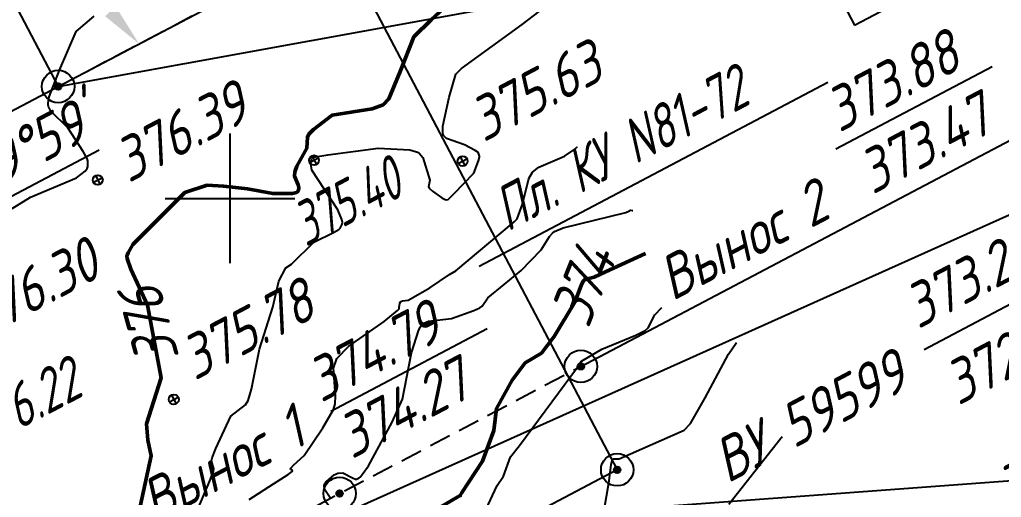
# Model space of a CAD drawing. Extents: x 1519576 to 1520221, y 2185176 to 2185962.
# Drawn here: x 1519980.5 to 1520071.5, y 2185572.3 to 2185616.5 of the extents above; entities that cross this region are included whole.
import ezdxf
from ezdxf.enums import TextEntityAlignment as Align

# ---------------------------------------------------------------- set-up
doc = ezdxf.new("R2010")
doc.units = 0
doc.header["$PDMODE"] = 35
doc.header["$PDSIZE"] = 2
doc.linetypes.add('ИИHidden', pattern=[3, 2, -1])
for name, color, linetype, lineweight in [('ИИ_ГЕОПУНКТ_025', 7, 'Continuous', 25), ('ИИ_ГЕОСЕТКА_025', 3, 'Continuous', 25), ('ИИ_ОТМЕТКА_025', 7, 'Continuous', 25), ('ИИ_ПИКЕТАЖ_025', 7, 'Continuous', 25), ('ИИ_ПЛОЩАДКА_025', 7, 'Continuous', 25), ('ИИ_РАЗМЕР_025', 7, 'Continuous', 25), ('ИИ_РЕЛЬЕФ_025', 34, 'Continuous', 25), ('ИИ_РЕЛЬЕФ_050', 34, 'Continuous', 50), ('ИИ_СКВАЖИНА_025', 7, 'Continuous', 25), ('ИИ_ТЕКСТ_025', 7, 'Continuous', 25), ('ИИ_ТРАССА_АД_025', 1, 'Continuous', 25), ('ИИ_ТРАССА_ТРУБ_025', 7, 'Continuous', 25)]:
    doc.layers.add(name, color=color, linetype=linetype, lineweight=lineweight)
doc.styles.add('VNIPISIMPLEXCUR', font='simplex.shx', dxfattribs={"width": 0.8, "oblique": 15})
doc.dimstyles.new('ИИ-2000-м-dm$2', dxfattribs={"dimscale": 2, "dimtxt": 2.5, "dimasz": 2.5, "dimexe": 1.25, "dimexo": 0, "dimgap": 1, "dimtad": 2, "dimtoh": 1, "dimzin": 1, "dimdsep": 46, "dimtxsty": 'VNIPISIMPLEXCUR', "dimcen": 2.5, "dimaunit": 1, "dimazin": 0, "dimtfac": 1, "dimtmove": 1, "dimatfit": 2, "dimfxl": 1, "dimarcsym": 0})

# ---------------------------------------------------------------- blocks, each defined once
blk = doc.blocks.new('ИИ15001')
at = {"color": 0, "linetype": 'Continuous', "lineweight": 25}
blk.add_lwpolyline([(0, 1), (0, -1)], dxfattribs=at)
at = {"color": 0, "linetype": 'Continuous', "lineweight": 25, "style": 'VNIPISIMPLEXCUR', "oblique": 15, "width": 0.8}
blk.add_attdef('STATIONING', text='', height=2, dxfattribs=at).set_placement((0, 2), align=Align.CENTER)
at = {"color": 7, "linetype": 'Continuous', "lineweight": 25, "style": 'VNIPISIMPLEXCUR', "oblique": 15, "width": 0.8}
blk.add_attdef('HEIGHT', text='', height=2, dxfattribs=at).set_placement((0, -2), align=Align.TOP_CENTER)
blk = doc.blocks.new('ИИ050052Р')
at = {"linetype": 'Continuous', "lineweight": 25}
h = blk.add_hatch(color=0, dxfattribs=at)
edge = h.paths.add_edge_path()
edge.add_arc((0, 0), 0.15, 0, 360)
at = {"color": 0, "linetype": 'Continuous', "lineweight": 25}
for radius in [0.75, 0.15]:
    blk.add_circle((0, 0), radius, dxfattribs=at)
at = {"color": 0, "linetype": 'Continuous', "style": 'VNIPISIMPLEXCUR', "oblique": 15, "width": 0.8}
for tag, p in [('CENTRE', (1.45, 0.7)), ('HEIGHT', (1.45, -2.7))]:
    blk.add_attdef(tag, p, '', height=2, dxfattribs=at)
for tag, p in [('NUMBER', (-2, -1)), ('STATIONING', (-2, -4.4)), ('ALPHA', (-2, -7.8))]:
    blk.add_attdef(tag, text='', height=2, dxfattribs=at).set_placement(p, align=Align.RIGHT)
at = {"color": 253, "linetype": 'Continuous', "style": 'VNIPISIMPLEXCUR', "oblique": 15, "width": 0.8, "flags": 1}
blk.add_attdef('NOTE', text='', height=1.6, dxfattribs=at).set_placement((-2, -10.8), align=Align.RIGHT)
blk = doc.blocks.new('PICKET')
at = {"color": 0, "linetype": 'Continuous', "lineweight": 25}
for p, q in [((-0.23, 0), (0.23, 0)), ((0, 0.23), (0, -0.23))]:
    blk.add_line(p, q, dxfattribs=at)
blk.add_circle((0, 0), 0.23, dxfattribs=at)
at = {"color": 0, "linetype": 'Continuous', "style": 'VNIPISIMPLEXCUR', "oblique": 15, "width": 0.8}
blk.add_attdef('OTMETKA', (1.25, 0.3), '', height=2, dxfattribs=at)
at = {"color": 8, "linetype": 'Continuous', "style": 'VNIPISIMPLEXCUR', "oblique": 15, "width": 0.8, "flags": 1}
blk.add_attdef('NOMER', (1.25, -2.7), '', height=2, dxfattribs=at)
blk = doc.blocks.new('*U15')
at = {"color": 0, "linetype": 'ByBlock', "lineweight": -2}
blk.add_lwpolyline([(0, 0), (52.818, -3.348)], dxfattribs=at)
blk = doc.blocks.new('ИИ05012')
at = {"color": 0, "linetype": 'Continuous', "lineweight": 25, "flags": 128}
for points in [[(0, 3), (0, -3)], [(-3, 0), (3, 0)]]:
    blk.add_lwpolyline(points, dxfattribs=at)
blk = doc.blocks.new('*U44')
at = {"color": 0, "linetype": 'ByBlock', "lineweight": -2}
for points in [[(0, 0), (33.954, -10.687)], [(33.954, -10.687), (33.954, -14.687)], [(33.954, -14.687), (54.761, -14.687)]]:
    blk.add_lwpolyline(points, dxfattribs=at)
blk = doc.blocks.new('*D45')
at = {"layer": 'Defpoints', "color": 0, "transparency": 16777216}
for p in [(1519952.18, 2185619.41), (1519984.09, 2185610.36), (1519970.821, 2185594.147), (1519948.05, 2185591.37), (1519984.05, 2185558.95)]:
    blk.add_point(p, dxfattribs=at)
at = {"layer": 'ИИ_РАЗМЕР_025', "color": 0, "lineweight": -2, "transparency": 16777216}
blk.add_arc((1519962.85, 2185599.168), 9.421, 322.30764, 3.27261, dxfattribs=at)
at = {"layer": 'ИИ_РАЗМЕР_025', "color": 0, "transparency": 16777216}
for points in [[(1519971.613, 2185599.528), (1519972.898, 2185599.885), (1519971.185, 2185603.56)], [(1519970.734, 2185592.898), (1519969.876, 2185593.918), (1519967.243, 2185590.834)]]:
    blk.add_solid(points, dxfattribs=at)
at = {"layer": 'ИИ_РАЗМЕР_025', "color": 0, "transparency": 16777216, "insert": (1519981.305, 2185604.781), "char_height": 4, "attachment_point": 5, "rotation": 27.78432, "style": 'VNIPISIMPLEXCUR'}
blk.add_mtext("89°59'", dxfattribs=at)
blk = doc.blocks.new('*D48')
at = {"layer": 'Defpoints', "color": 0, "transparency": 16777216}
for p in [(1519948.05, 2185591.37), (1519984.05, 2185558.95), (1519958.764, 2185551.453), (1519973.688, 2185542.113), (1519807.96, 2185466.13)]:
    blk.add_point(p, dxfattribs=at)
at = {"layer": 'ИИ_РАЗМЕР_025', "color": 0, "lineweight": -2, "transparency": 16777216}
for p, q in [((1519956.919, 2185566.256), (1519943.627, 2185559.253)), ((1519959.224, 2185554.107), (1519956.919, 2185566.256))]:
    blk.add_line(p, q, dxfattribs=at)
blk.add_arc((1519969.042, 2185551.039), 10.286, 139.92081, 185.3701, dxfattribs=at)
at = {"layer": 'ИИ_РАЗМЕР_025', "color": 0, "transparency": 16777216}
for points in [[(1519960.755, 2185558.182), (1519961.589, 2185557.141), (1519964.293, 2185560.163)], [(1519959.44, 2185550.267), (1519958.162, 2185549.886), (1519959.943, 2185546.243)]]:
    blk.add_solid(points, dxfattribs=at)
at = {"layer": 'ИИ_РАЗМЕР_025', "color": 0, "transparency": 16777216, "insert": (1519948.254, 2185565.513), "char_height": 4, "attachment_point": 5, "rotation": 27.78432, "style": 'VNIPISIMPLEXCUR'}
blk.add_mtext("90°18'", dxfattribs=at)
blk = doc.blocks.new('*D49')
at = {"layer": 'Defpoints', "color": 0, "transparency": 16777216}
for p in [(1519975.044, 2185627.521), (1520009.98, 2185624.01), (1519984.416, 2185618.821), (1519984.09, 2185610.36), (1519984.09, 2185610.36)]:
    blk.add_point(p, dxfattribs=at)
at = {"layer": 'ИИ_РАЗМЕР_025', "color": 0, "lineweight": -2, "transparency": 16777216}
for p, q in [((1519996.265, 2185618.629), (1520003.76, 2185622.578)), ((1519986.594, 2185618.449), (1519996.265, 2185618.629))]:
    blk.add_line(p, q, dxfattribs=at)
blk.add_arc((1519984.09, 2185610.36), 8.468, 55.12353, 90.47026, dxfattribs=at)
at = {"layer": 'ИИ_РАЗМЕР_025', "color": 0, "transparency": 16777216}
for points in [[(1519984.183, 2185618.181), (1519983.858, 2185619.474), (1519980.142, 2185617.851)], [(1519989.431, 2185617.748), (1519988.432, 2185616.865), (1519991.58, 2185614.309)]]:
    blk.add_solid(points, dxfattribs=at)
at = {"layer": 'ИИ_РАЗМЕР_025', "color": 0, "transparency": 16777216, "insert": (1519999.056, 2185623.491), "char_height": 4, "attachment_point": 5, "rotation": 27.78432, "style": 'VNIPISIMPLEXCUR'}
blk.add_mtext('90°', dxfattribs=at)

msp = doc.modelspace()

# ---------------------------------------------------------------- linework, layer by layer
at = {"layer": 'ИИ_ГЕОПУНКТ_025'}
for points in [[(1520056.112, 2185604.576), (1520070.604, 2185612.211)], [(1520064.294, 2185586.025), (1520079.309, 2185593.936)], [(1520009.349, 2185580.313), (1520023.84, 2185587.949)]]:
    msp.add_lwpolyline(points, dxfattribs=at)
at = {"layer": 'ИИ_ГЕОПУНКТ_025', "elevation": 373.47}
msp.add_lwpolyline([(1520032.5, 2185584.45), (1520075.2, 2185606.948)], dxfattribs=at)
at = {"layer": 'ИИ_ПЛОЩАДКА_025'}
msp.add_lwpolyline([(1519984.09, 2185610.36), (1520009.98, 2185624.01), (1520035.87, 2185574.88), (1520009.33, 2185560.88), (1519973.688, 2185542.113), (1519948.05, 2185591.37)], close=True, dxfattribs=at)
at = {"layer": 'ИИ_РАЗМЕР_025'}
msp.add_lwpolyline([(1519971.849, 2185596.381), (1519975.931, 2185598.207), (1519987.889, 2185604.508)], dxfattribs=at)
at = {"layer": 'ИИ_РЕЛЬЕФ_025'}
for points, elevation in [([(1519979.823, 2185599.076), (1519981.529, 2185600.116), (1519985.785, 2185601.915), (1519986.597, 2185602.535), (1519986.788, 2185602.754), (1519986.842, 2185602.954), (1519986.842, 2185603.487), (1519986.779, 2185603.684), (1519986.409, 2185604.333), (1519984.988, 2185606.53), (1519983.413, 2185608.071), (1519983.189, 2185608.502), (1519983.151, 2185608.634), (1519983.152, 2185608.802), (1519983.24, 2185609.386), (1519984.227, 2185611.868), (1519985.742, 2185615.458), (1519987.42, 2185616.873)], 376.5), ([(1519996.808, 2185570.699), (1519998.134, 2185573.85), (1519998.47, 2185574.767), (1519998.505, 2185574.978), (1519998.297, 2185575.713), (1519998.345, 2185575.979), (1519998.695, 2185576.855), (1520000.093, 2185579.847), (1520001.432, 2185580.896), (1520001.692, 2185581.3), (1520002.006, 2185582.337), (1520002.75, 2185586.059), (1520003.986, 2185589.924), (1520004.532, 2185592.336), (1520005.178, 2185593.578), (1520005.697, 2185593.919), (1520007.756, 2185595.951), (1520009.593, 2185596.837), (1520010.1, 2185597.124), (1520010.217, 2185597.233), (1520010.394, 2185597.607), (1520010.422, 2185597.764), (1520010.361, 2185598.035), (1520010.004, 2185598.94), (1520007.593, 2185602.616), (1520007.496, 2185603.187), (1520007.492, 2185603.352), (1520007.525, 2185603.466), (1520007.595, 2185603.719), (1520007.623, 2185603.788), (1520007.735, 2185603.825), (1520009.063, 2185604.041), (1520013.732, 2185604.655), (1520016.668, 2185604.489), (1520017.295, 2185604.315), (1520017.465, 2185604.241), (1520017.57, 2185604.154), (1520017.863, 2185603.772), (1520018.511, 2185601.676), (1520018.41, 2185601.23), (1520018.389, 2185601.101), (1520018.452, 2185600.952), (1520018.773, 2185600.676), (1520019.638, 2185600.054), (1520019.93, 2185599.9), (1520020.018, 2185599.865), (1520020.217, 2185599.897), (1520020.338, 2185600.009), (1520020.734, 2185600.428), (1520022.591, 2185602.346), (1520023.026, 2185603.485), (1520023.125, 2185603.819), (1520023.127, 2185603.924), (1520023.033, 2185604.184), (1520022.965, 2185604.265), (1520022.702, 2185604.434), (1520021.736, 2185604.945), (1520020.06, 2185605.543), (1520019.791, 2185605.821), (1520019.741, 2185605.919), (1520019.717, 2185606.09), (1520019.72, 2185606.698), (1520020.303, 2185609.379), (1520020.921, 2185611.49), (1520021.456, 2185612.039), (1520027.07, 2185616.11), (1520028.656, 2185617.296)], 375.5), ([(1520001.778, 2185572.121), (1520004.037, 2185573.572), (1520005.393, 2185574.455), (1520005.764, 2185574.732), (1520005.802, 2185574.792), (1520005.761, 2185574.832), (1520005.641, 2185574.916), (1520005.599, 2185574.956), (1520005.626, 2185575.022), (1520005.892, 2185575.298), (1520006.889, 2185576.191), (1520008.609, 2185578.753), (1520009.582, 2185580.464), (1520009.755, 2185580.997), (1520009.792, 2185581.73), (1520009.578, 2185584.297), (1520009.888, 2185585.171), (1520011.001, 2185586.319), (1520014.292, 2185588.621), (1520015.525, 2185589.639), (1520015.659, 2185589.781), (1520015.683, 2185589.894), (1520015.735, 2185590.295), (1520015.838, 2185590.46), (1520015.975, 2185590.53), (1520016.517, 2185590.588), (1520018.515, 2185591.715), (1520020.343, 2185592.967), (1520020.914, 2185593.31), (1520026.069, 2185597.626), (1520026.337, 2185597.836), (1520026.593, 2185598.1), (1520027.083, 2185599.451), (1520027.675, 2185601.83), (1520028.011, 2185602.439), (1520028.6, 2185602.88), (1520030.983, 2185603.902), (1520031.936, 2185604.547), (1520032.171, 2185604.775), (1520032.171, 2185604.775)], 375), ([(1520009.354, 2185572.185), (1520008.799, 2185573.035), (1520008.732, 2185573.337), (1520008.732, 2185573.425), (1520008.761, 2185573.504), (1520008.924, 2185573.751), (1520009.648, 2185574.405), (1520009.982, 2185574.582), (1520010.451, 2185574.584), (1520011.357, 2185574.123), (1520011.628, 2185574.02), (1520011.732, 2185574.019), (1520011.976, 2185574.141), (1520012.058, 2185574.205), (1520012.243, 2185574.429), (1520012.833, 2185575.258), (1520015.017, 2185579.292), (1520015.984, 2185581.416), (1520016.826, 2185585.697), (1520017.493, 2185587.845), (1520017.755, 2185588.268), (1520017.848, 2185588.374), (1520017.96, 2185588.447), (1520018.393, 2185588.627), (1520020.509, 2185588.876), (1520022.581, 2185589.617), (1520023.154, 2185589.877), (1520023.363, 2185590.039), (1520023.901, 2185590.805), (1520025.394, 2185592.038), (1520026.969, 2185593.329), (1520028.826, 2185595.226), (1520029.604, 2185596.469), (1520029.864, 2185596.797), (1520030.06, 2185596.946), (1520030.858, 2185597.286), (1520036.677, 2185598.682), (1520037.015, 2185598.856), (1520037.115, 2185598.899), (1520037.272, 2185598.877), (1520037.332, 2185598.866)], 374.5), ([(1520021.819, 2185567.124), (1520024.758, 2185573.42), (1520025.327, 2185574.29), (1520025.989, 2185576.087), (1520026.829, 2185577.125), (1520032.195, 2185584.392), (1520032.36, 2185584.607), (1520032.557, 2185584.93), (1520034.447, 2185586.046), (1520037.587, 2185587.333), (1520038.449, 2185587.776), (1520038.728, 2185588.028), (1520039.346, 2185589.215), (1520040.016, 2185589.892)], 373.5), ([(1520034.39, 2185569.512), (1520035.117, 2185573.869), (1520035.322, 2185575.373), (1520035.433, 2185575.791), (1520035.528, 2185575.892), (1520035.643, 2185575.902), (1520036.046, 2185575.908), (1520042.086, 2185578.558), (1520042.669, 2185579.149), (1520044.025, 2185581.542), (1520046.192, 2185585.582), (1520046.91, 2185586.676)], 373), ([(1520046.214, 2185571.704), (1520051.038, 2185577.819), (1520051.099, 2185577.859), (1520051.162, 2185577.964)], 372.5)]:
    msp.add_lwpolyline(points, dxfattribs=dict(at, elevation=elevation))
at = {"layer": 'ИИ_РЕЛЬЕФ_050'}
for points, elevation in [([(1519991.686, 2185571.477), (1519992.706, 2185576.178), (1519992.396, 2185577.621), (1519992.28, 2185579.142), (1519993.62, 2185583.404), (1519992.374, 2185590.116), (1519990.833, 2185593.455), (1519990.476, 2185594.443), (1519990.447, 2185594.686), (1519990.465, 2185594.753), (1519990.578, 2185594.975), (1519991.017, 2185595.728), (1519995.819, 2185600.535), (1519997.901, 2185601.217), (1519999.392, 2185601.117), (1520001.618, 2185600.875), (1520003.962, 2185600.466), (1520005.781, 2185600.447), (1520006.167, 2185600.557), (1520006.266, 2185600.614), (1520006.313, 2185600.694), (1520006.377, 2185600.923), (1520006.374, 2185601.015), (1520006.305, 2185601.25), (1520005.993, 2185602.05), (1520006.012, 2185602.464), (1520006.202, 2185602.977), (1520007.135, 2185604.654), (1520007.172, 2185605.674), (1520007.294, 2185605.933), (1520007.735, 2185606.37), (1520009.454, 2185607.699), (1520013.177, 2185608.275), (1520014.179, 2185608.655), (1520014.705, 2185609.224), (1520015.765, 2185611.758), (1520017.033, 2185614.967), (1520018.64, 2185616.525), (1520021.728, 2185619.407)], 376), ([(1520015.401, 2185569.014), (1520021.098, 2185572.379), (1520021.307, 2185572.483), (1520021.362, 2185572.522), (1520021.456, 2185572.724), (1520023.379, 2185575.667), (1520024.431, 2185578.521), (1520024.698, 2185580.55), (1520026.142, 2185583.185), (1520027.36, 2185584.784), (1520028.847, 2185585.685), (1520030.028, 2185587.221), (1520031.961, 2185590.397), (1520032.536, 2185591.925), (1520032.725, 2185592.352), (1520032.785, 2185592.43), (1520032.859, 2185592.46), (1520033.123, 2185592.548), (1520033.744, 2185592.697), (1520034.79, 2185593.214), (1520038.484, 2185594.887)], 374)]:
    msp.add_lwpolyline(points, dxfattribs=dict(at, elevation=elevation))
at = {"layer": 'ИИ_СКВАЖИНА_025', "flags": 128}
msp.add_lwpolyline([(1519987.698, 2185567.623), (1520102.497, 2185576.099), (1520126.581, 2185588.788)], dxfattribs=at)
at = {"layer": 'ИИ_ТЕКСТ_025'}
msp.add_lwpolyline([(1520023.072, 2185593.737), (1520055.377, 2185610.758)], dxfattribs=at)
at = {"layer": 'ИИ_ТРАССА_АД_025', "linetype": 'ИИHidden', "flags": 128}
msp.add_lwpolyline([(1519984.09, 2185610.36), (1520032.62, 2185635.94), (1520055.64, 2185648.06)], dxfattribs=at)
at = {"layer": 'ИИ_ТРАССА_АД_025'}
msp.add_lwpolyline([(1519880.469, 2185594.638), (1519954.78, 2185633.797, -0.414132), (1519975.044, 2185627.521), (1519984.09, 2185610.36)], format="xyb", dxfattribs=at)
at = {"layer": 'ИИ_ТРАССА_ТРУБ_025', "color": 4, "linetype": 'ИИHidden', "flags": 128}
msp.add_lwpolyline([(1519984.05, 2185558.95), (1520010.16, 2185572.69), (1520032.5, 2185584.45)], dxfattribs=at)

# ---------------------------------------------------------------- block references
at = {"layer": 'ИИ_ГЕОПУНКТ_025', "xscale": 2, "yscale": 2, "zscale": 2, "rotation": 27.78444444444445}
for name, p in [('*U44', (1519984.09, 2185610.36, 376.28)), ('*U15', (1519984.05, 2185558.95)), ('ИИ050052Р', (1519984.09, 2185610.36, 376.28))]:
    msp.add_blockref(name, p, dxfattribs=at)
at = {"layer": 'ИИ_ГЕОПУНКТ_025'}
ref = msp.add_blockref('ИИ050052Р', (1520032.5, 2185584.45, 373.47), dxfattribs=dict(at, xscale=2, yscale=2, zscale=2, rotation=27.78444444444445))
ref.add_attrib('NUMBER', 'Вынос 2', dxfattribs={"layer": '0', "color": 0, "linetype": 'Continuous', "height": 4, "rotation": 27.78444, "style": 'VNIPISIMPLEXCUR', "oblique": 15, "width": 0.8}).set_placement((1520055.771, 2185598.257), align=Align.RIGHT)
ref.add_attrib('CENTRE', '373.88', (1520056.429, 2185606.04), dxfattribs={"layer": '0', "color": 0, "linetype": 'Continuous', "height": 4, "rotation": 27.78444, "style": 'VNIPISIMPLEXCUR', "oblique": 15, "width": 0.8})
ref.add_attrib('HEIGHT', '373.47', (1520059.516, 2185600.306), dxfattribs={"layer": '0', "color": 0, "linetype": 'Continuous', "height": 4, "rotation": 27.78444, "style": 'VNIPISIMPLEXCUR', "oblique": 15, "width": 0.8})
ref = msp.add_blockref('ИИ050052Р', (1520035.87, 2185574.88, 372.9), dxfattribs=dict(at, xscale=2, yscale=2, zscale=2, rotation=27.78444444444445))
ref.add_attrib('NUMBER', 'ВУ 59599', dxfattribs={"layer": '0', "color": 0, "linetype": 'Continuous', "height": 4, "rotation": 27.78444, "style": 'VNIPISIMPLEXCUR', "oblique": 15, "width": 0.8}).set_placement((1520063.035, 2185582.516), align=Align.RIGHT)
ref.add_attrib('CENTRE', '373.29', (1520063.733, 2185587.857), dxfattribs={"layer": '0', "color": 0, "linetype": 'Continuous', "height": 4, "rotation": 27.78444, "style": 'VNIPISIMPLEXCUR', "oblique": 15, "width": 0.8})
ref.add_attrib('HEIGHT', '372.90', (1520067.463, 2185580.78), dxfattribs={"layer": '0', "color": 0, "linetype": 'Continuous', "height": 4, "rotation": 27.78444, "style": 'VNIPISIMPLEXCUR', "oblique": 15, "width": 0.8})
ref = msp.add_blockref('ИИ050052Р', (1520010.16, 2185572.69, 374.27), dxfattribs=dict(at, xscale=2, yscale=2, zscale=2, rotation=27.78444444444445))
ref.add_attrib('NUMBER', 'Вынос 1', dxfattribs={"layer": '0', "color": 0, "linetype": 'Continuous', "height": 4, "rotation": 27.78444, "style": 'VNIPISIMPLEXCUR', "oblique": 15, "width": 0.8}).set_placement((1520007.285, 2185577.354), align=Align.RIGHT)
ref.add_attrib('CENTRE', '374.79', (1520008.433, 2185581.038), dxfattribs={"layer": '0', "color": 0, "linetype": 'Continuous', "height": 4, "rotation": 27.78444, "style": 'VNIPISIMPLEXCUR', "oblique": 15, "width": 0.8})
ref.add_attrib('HEIGHT', '374.27', (1520011.277, 2185575.816), dxfattribs={"layer": '0', "color": 0, "linetype": 'Continuous', "height": 4, "rotation": 27.78444, "style": 'VNIPISIMPLEXCUR', "oblique": 15, "width": 0.8})
ref = msp.add_blockref('ИИ050052Р', (1520009.33, 2185560.88, 373.81), dxfattribs=dict(at, xscale=2, yscale=2, zscale=2, rotation=27.78444444444445))
ref.add_attrib('NUMBER', 'Т.59076', dxfattribs={"layer": '0', "color": 0, "linetype": 'Continuous', "height": 4, "rotation": 27.78444, "style": 'VNIPISIMPLEXCUR', "oblique": 15, "width": 0.8}).set_placement((1520071.149, 2185566.537), align=Align.RIGHT)
ref.add_attrib('CENTRE', '374.22', (1520072.329, 2185571.002), dxfattribs={"layer": '0', "color": 0, "linetype": 'Continuous', "height": 4, "rotation": 27.78444, "style": 'VNIPISIMPLEXCUR', "oblique": 15, "width": 0.8})
ref.add_attrib('HEIGHT', '373.81', (1520075.498, 2185564.986), dxfattribs={"layer": '0', "color": 0, "linetype": 'Continuous', "height": 4, "rotation": 27.78444, "style": 'VNIPISIMPLEXCUR', "oblique": 15, "width": 0.8})
at = {"layer": 'ИИ_ГЕОСЕТКА_025', "xscale": 2, "yscale": 2, "zscale": 2}
msp.add_blockref('ИИ05012', (1520000, 2185600), dxfattribs=at)
at = {"layer": 'ИИ_ОТМЕТКА_025', "xscale": 2, "yscale": 2, "zscale": 2, "rotation": 27.78444444444445}
for p, values in [((1520021.55, 2185603.45, 375.63), {'OTMETKA': '375.63'}), ((1519994.8, 2185581.39, 375.78), {'OTMETKA': '375.78'})]:
    msp.add_blockref('PICKET', p, dxfattribs=at).add_auto_attribs(values)
at = {"layer": 'ИИ_ОТМЕТКА_025'}
ref = msp.add_blockref('PICKET', (1519987.753, 2185601.702, 376.39), dxfattribs=dict(at, xscale=2, yscale=2, zscale=2, rotation=27.78444444444445))
ref.add_attrib('OTMETKA', '376.39', (1519990.604, 2185601.381, 376.39), dxfattribs={"layer": '0', "color": 0, "linetype": 'Continuous', "height": 4, "rotation": 27.78444, "style": 'VNIPISIMPLEXCUR', "oblique": 15, "width": 0.8})
ref = msp.add_blockref('PICKET', (1520007.788, 2185603.53, 375.4), dxfattribs=dict(at, xscale=2, yscale=2, zscale=2, rotation=27.78444444444445))
ref.add_attrib('OTMETKA', '375.40', (1520007.017, 2185595.475, 375.4), dxfattribs={"layer": '0', "color": 0, "linetype": 'Continuous', "height": 4, "rotation": 27.78444, "style": 'VNIPISIMPLEXCUR', "oblique": 15, "width": 0.65})
ref = msp.add_blockref('PICKET', (1519974.748, 2185576.597, 376.22), dxfattribs=dict(at, xscale=2, yscale=2, zscale=2, rotation=27.78444444444445))
ref.add_attrib('OTMETKA', '376.22', (1519976.773, 2185576.624, 376.22), dxfattribs={"layer": '0', "color": 0, "linetype": 'Continuous', "height": 4, "rotation": 27.78444, "style": 'VNIPISIMPLEXCUR', "oblique": 15, "width": 0.7})
at = {"layer": 'ИИ_ПИКЕТАЖ_025', "color": 4}
ref = msp.add_blockref('ИИ15001', (1519969.703, 2185586.167, 376.3), dxfattribs=dict(at, xscale=2, yscale=2, zscale=2, rotation=117.7948999999999))
ref.add_attrib('STATIONING', 'ПК64', dxfattribs={"layer": '0', "color": 0, "linetype": 'Continuous', "lineweight": 25, "height": 4, "rotation": 117.7949, "style": 'VNIPISIMPLEXCUR', "oblique": 15, "width": 0.8}).set_placement((1519966.164, 2185584.302), align=Align.CENTER)
ref.add_attrib('HEIGHT', '376.30', dxfattribs={"layer": '0', "color": 7, "linetype": 'Continuous', "lineweight": 25, "height": 4, "rotation": 27.78444, "style": 'VNIPISIMPLEXCUR', "oblique": 15, "width": 0.8}).set_placement((1519980.756, 2185593.43), align=Align.TOP_CENTER)

# ---------------------------------------------------------------- texts
at = {"layer": 'ИИ_РЕЛЬЕФ_025', "style": 'VNIPISIMPLEXCUR', "oblique": 15, "width": 0.8}
for s, rotation, p in [('374', 68.19435, (1520032.674, 2185591.94, 374)), ('376', 105.24175, (1519992.47, 2185588.2, 376))]:
    msp.add_text(s, height=4, rotation=rotation, dxfattribs=at).set_placement(p, align=Align.MIDDLE)
at = {"layer": 'ИИ_ТЕКСТ_025', "style": 'VNIPISIMPLEXCUR', "oblique": 15, "width": 0.7}
msp.add_text('Пл. КУ N81-72', height=4, rotation=27.78444, dxfattribs=at).set_placement((1520025.715, 2185596.876))

# ---------------------------------------------------------------- dimensions: what is measured, and where the dimension line sits
at = {"layer": 'ИИ_РАЗМЕР_025'}
for base, line1, line2, override, picture, middle in [((1519984.416, 2185618.821), ((1519984.09, 2185610.36), (1520009.98, 2185624.01)), ((1519975.044, 2185627.521), (1519984.09, 2185610.36)), {"dimtxt": 2, "dimasz": 2, "dimgap": 0.5, "dimtad": 1, "dimadec": 0}, '*D49', (1519999.056, 2185623.491)), ((1519970.821, 2185594.147), ((1519984.05, 2185558.95), (1519952.18, 2185619.41)), ((1519948.05, 2185591.37), (1519984.09, 2185610.36)), {"dimtxt": 2, "dimasz": 2, "dimgap": 0.5, "dimtad": 1}, '*D45', (1519981.305, 2185604.781)), ((1519958.764, 2185551.453), ((1519973.688, 2185542.113), (1519948.05, 2185591.37)), ((1519807.96, 2185466.13), (1519984.05, 2185558.95)), {"dimtxt": 2, "dimasz": 2, "dimgap": 0.5, "dimtad": 1}, '*D48', (1519948.254, 2185565.513))]:
    dim = msp.add_angular_dim_2l(base=base, line1=line1, line2=line2, dimstyle='ИИ-2000-м-dm$2', override=override, dxfattribs=at)
    dim.commit()
    dim.dimension.update_dxf_attribs({"geometry": picture, "text_midpoint": middle, "dimtype": 162})

doc.saveas('drawing.dxf')
